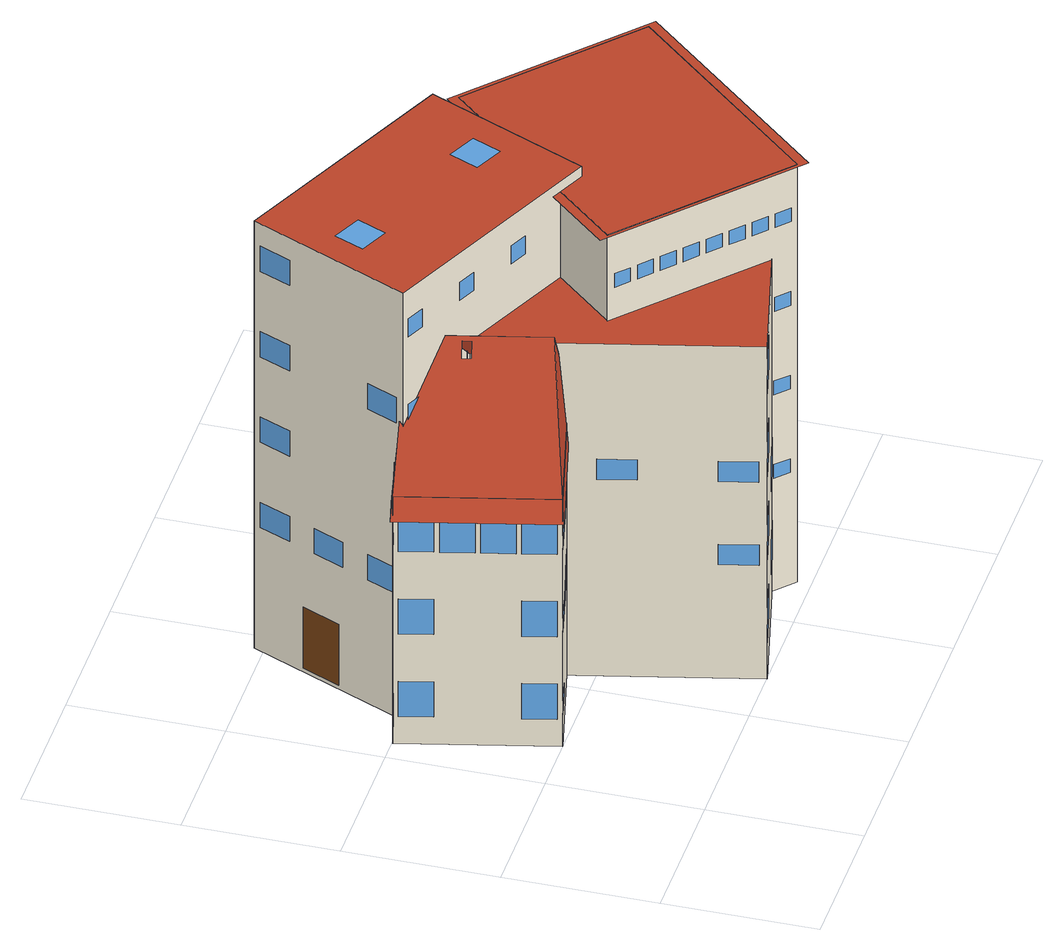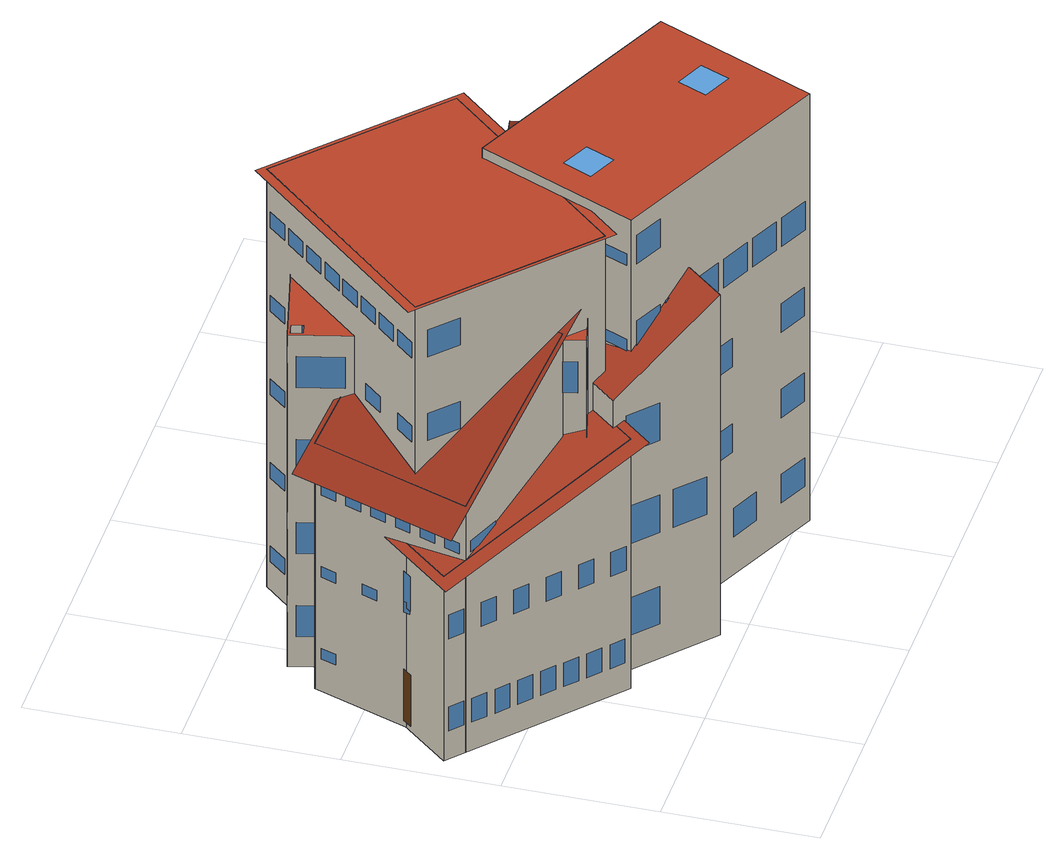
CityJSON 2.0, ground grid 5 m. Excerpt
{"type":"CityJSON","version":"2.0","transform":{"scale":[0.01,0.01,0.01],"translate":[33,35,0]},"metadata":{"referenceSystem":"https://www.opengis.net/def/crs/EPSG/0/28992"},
"CityObjects":{
"building1":{"type":"Building","attributes":{"roofType":"Hipped"},"geometry":[{"type":"MultiSurface","lod":"3","boundaries":[[[0,1,2,3]],[[4,5,6,7],[8,9,10,11]],[[5,4,12,13]],[[4,7,12]],[[5,13,6]],[[0,3,12,7],[14,15,16,17],[18,19,20,21],[22,23,24,25],[26,27,28,29],[30,31,32,33],[34,35,36,37],[38,39,40,41],[42,43,44,45],[46,47,48,49],[50,51,52,53]],[[14,17,16,15]],[[18,21,20,19]],[[22,25,24,23]],[[26,29,28,27]],[[30,33,32,31]],[[34,37,36,35]],[[38,41,40,39]],[[42,45,44,43]],[[46,49,48,47]],[[50,53,52,51]],[[3,2,13,12],[54,55,56,57],[58,59,60,61],[62,63,64,65],[66,67,68,69],[70,71,72,73],[74,75,76,77],[78,79,80,81],[82,83,84,85],[86,87,88,89],[90,91,92,93]],[[54,57,56,55]],[[58,61,60,59]],[[62,65,64,63]],[[66,69,68,67]],[[70,73,72,71]],[[74,77,76,75]],[[78,81,80,79]],[[82,85,84,83]],[[86,89,88,87]],[[90,93,92,91]],[[2,1,6,13],[94,95,96,97],[98,99,100,101],[102,103,104,105],[106,107,108,109],[110,111,112,113]],[[94,97,96,95]],[[98,101,100,99]],[[102,105,104,103]],[[106,109,108,107]],[[110,113,112,111]],[[1,0,7,6],[114,115,116,117],[118,119,120,121],[122,123,124,125],[126,127,128,129],[130,131,132,133],[134,135,136,137],[138,139,140,141],[142,143,144,145]],[[114,117,116,115]],[[118,121,120,119]],[[122,125,124,123]],[[126,129,128,127]],[[130,133,132,131]],[[134,137,136,135]],[[138,141,140,139]],[[142,145,144,143]],[[146,147,12,7]],[[147,148,13,12]],[[149,6,13,148]],[[146,7,6,149]]],"semantics":{"surfaces":[{"type":"GroundSurface"},{"type":"RoofSurface"},{"type":"WallSurface"},{"type":"Window"},{"type":"Door"}],"values":[0,1,1,1,1,2,3,3,3,3,3,3,3,3,3,3,2,3,3,3,3,3,3,3,3,3,3,2,4,3,3,3,3,2,3,3,3,3,3,3,3,3,1,1,1,1]}}]},
"building2":{"type":"Building","attributes":{"roofType":"Flat"},"geometry":[{"type":"MultiSurface","lod":"3","boundaries":[[[150,151,152,153]],[[154,155,156,157],[158,159,160,161],[162,163,164,165]],[[158,161,160,159]],[[162,165,164,163]],[[150,153,155,154],[166,167,168,169],[170,171,172,173],[174,175,176,177],[178,179,180,181],[182,183,184,185],[186,187,188,189],[190,191,192,193],[194,195,196,197],[198,199,200,201],[202,203,204,205],[206,207,208,209],[210,211,212,213],[214,215,216,217],[218,219,220,221],[222,223,224,225],[226,227,228,229],[230,231,232,233],[234,235,236,237],[238,239,240,241],[242,243,244,245],[246,247,248,249],[250,251,252,253],[254,255,256,257],[258,259,260,261],[262,263,264,265],[266,267,268,269],[270,271,272,273],[274,275,276,277]],[[166,169,168,167]],[[170,173,172,171]],[[174,177,176,175]],[[178,181,180,179]],[[182,185,184,183]],[[186,189,188,187]],[[190,193,192,191]],[[194,197,196,195]],[[198,201,200,199]],[[202,205,204,203]],[[206,209,208,207]],[[210,213,212,211]],[[214,217,216,215]],[[218,221,220,219]],[[222,225,224,223]],[[226,229,228,227]],[[230,233,232,231]],[[234,237,236,235]],[[238,241,240,239]],[[242,245,244,243]],[[246,249,248,247]],[[250,253,252,251]],[[254,257,256,255]],[[258,261,260,259]],[[262,265,264,263]],[[266,269,268,267]],[[270,273,272,271]],[[274,277,276,275]],[[153,152,156,155],[278,279,280,281],[282,283,284,285],[286,287,288,289],[290,291,292,293],[294,295,296,297],[298,299,300,301],[302,303,304,305],[306,307,308,309],[310,311,312,313],[314,315,316,317],[318,319,320,321],[322,323,324,325],[326,327,328,329]],[[278,281,280,279]],[[282,285,284,283]],[[286,289,288,287]],[[290,293,292,291]],[[294,297,296,295]],[[298,301,300,299]],[[302,305,304,303]],[[306,309,308,307]],[[310,313,312,311]],[[314,317,316,315]],[[318,321,320,319]],[[322,325,324,323]],[[326,329,328,327]],[[152,151,157,156],[330,331,332,333],[334,335,336,337],[338,339,340,341],[342,343,344,345],[346,347,348,349],[350,351,352,353],[354,355,356,357],[358,359,360,361],[362,363,364,365],[366,367,368,369],[370,371,372,373],[374,375,376,377],[378,379,380,381],[382,383,384,385],[386,387,388,389],[390,391,392,393],[394,395,396,397]],[[330,333,332,331]],[[334,337,336,335]],[[338,341,340,339]],[[342,345,344,343]],[[346,349,348,347]],[[350,353,352,351]],[[354,357,356,355]],[[358,361,360,359]],[[362,365,364,363]],[[366,369,368,367]],[[370,373,372,371]],[[374,377,376,375]],[[378,381,380,379]],[[382,385,384,383]],[[386,389,388,387]],[[390,393,392,391]],[[394,397,396,395]],[[151,150,154,157],[398,399,400,401],[402,403,404,405],[406,407,408,409],[410,411,412,413],[414,415,416,417],[418,419,420,421],[422,423,424,425],[426,427,428,429]],[[398,401,400,399]],[[402,405,404,403]],[[406,409,408,407]],[[410,413,412,411]],[[414,417,416,415]],[[418,421,420,419]],[[422,425,424,423]],[[426,429,428,427]]],"semantics":{"surfaces":[{"type":"GroundSurface"},{"type":"RoofSurface"},{"type":"Window"},{"type":"WallSurface"},{"type":"Door"}],"values":[0,1,2,2,3,2,2,2,2,2,2,2,2,2,2,2,2,2,2,2,2,2,2,2,2,2,2,2,2,2,2,2,2,3,2,2,2,2,2,2,2,2,2,2,2,2,2,3,2,2,2,2,2,2,2,2,2,2,2,2,2,2,2,2,2,3,4,2,2,2,2,2,2,2]}}]},
"building3":{"type":"Building","attributes":{"roofType":"Flat"},"geometry":[{"type":"MultiSurface","lod":"3","boundaries":[[[430,431,432,433]],[[434,435,436,437],[438,439,440,441]],[[430,433,435,434],[442,443,444,445],[446,447,448,449],[450,451,452,453],[454,455,456,457],[458,459,460,461],[462,463,464,465],[466,467,468,469],[470,471,472,473],[474,475,476,477]],[[442,445,444,443]],[[446,449,448,447]],[[450,453,452,451]],[[454,457,456,455]],[[458,461,460,459]],[[462,465,464,463]],[[466,469,468,467]],[[470,473,472,471]],[[474,477,476,475]],[[433,432,436,435],[478,479,480,481],[482,483,484,485],[486,487,488,489],[490,491,492,493],[494,495,496,497],[498,499,500,501],[502,503,504,505],[506,507,508,509],[510,511,512,513],[514,515,516,517]],[[478,481,480,479]],[[482,485,484,483]],[[486,489,488,487]],[[490,493,492,491]],[[494,497,496,495]],[[498,501,500,499]],[[502,505,504,503]],[[506,509,508,507]],[[510,513,512,511]],[[514,517,516,515]],[[432,431,437,436],[518,519,520,521],[522,523,524,525],[526,527,528,529],[530,531,532,533],[534,535,536,537],[538,539,540,541],[542,543,544,545],[546,547,548,549],[550,551,552,553],[554,555,556,557],[558,559,560,561],[562,563,564,565],[566,567,568,569],[570,571,572,573],[574,575,576,577],[578,579,580,581],[582,583,584,585],[586,587,588,589]],[[518,521,520,519]],[[522,525,524,523]],[[526,529,528,527]],[[530,533,532,531]],[[534,537,536,535]],[[538,541,540,539]],[[542,545,544,543]],[[546,549,548,547]],[[550,553,552,551]],[[554,557,556,555]],[[558,561,560,559]],[[562,565,564,563]],[[566,569,568,567]],[[570,573,572,571]],[[574,577,576,575]],[[578,581,580,579]],[[582,585,584,583]],[[586,589,588,587]],[[431,430,434,437],[590,591,592,593],[594,595,596,597],[598,599,600,601],[602,603,604,605],[606,607,608,609],[610,611,612,613],[614,615,616,617]],[[590,593,592,591]],[[594,597,596,595]],[[598,601,600,599]],[[602,605,604,603]],[[606,609,608,607]],[[610,613,612,611]],[[614,617,616,615]]],"semantics":{"surfaces":[{"type":"GroundSurface"},{"type":"RoofSurface"},{"type":"WallSurface"},{"type":"Window"},{"type":"Door"}],"values":[0,1,2,3,3,3,3,3,3,3,3,3,2,3,3,3,3,3,3,3,3,3,3,2,3,3,3,3,3,3,3,3,3,3,3,3,3,3,3,3,3,3,2,4,3,3,3,3,3,3]}}]},
"building4":{"type":"Building","attributes":{"roofType":"Shed"},"geometry":[{"type":"MultiSurface","lod":"3","boundaries":[[[618,619,620,621]],[[622,623,624,625],[626,627,628,629]],[[626,629,628,627]],[[623,618,621,624],[630,631,632,633],[634,635,636,637],[638,639,640,641],[642,643,644,645],[646,647,648,649],[650,651,652,653],[654,655,656,657]],[[630,633,632,631]],[[634,637,636,635]],[[638,641,640,639]],[[642,645,644,643]],[[646,649,648,647]],[[650,653,652,651]],[[654,657,656,655]],[[624,621,620,625],[658,659,660,661],[662,663,664,665],[666,667,668,669],[670,671,672,673],[674,675,676,677],[678,679,680,681]],[[658,661,660,659]],[[662,665,664,663]],[[666,669,668,667]],[[670,673,672,671]],[[674,677,676,675]],[[678,681,680,679]],[[625,620,619,622],[682,683,684,685],[686,687,688,689],[690,691,692,693],[694,695,696,697]],[[682,685,684,683]],[[686,689,688,687]],[[690,693,692,691]],[[694,697,696,695]],[[622,619,618,623],[698,699,700,701],[702,703,704,705],[706,707,708,709],[710,711,712,713],[714,715,716,717],[718,719,720,721],[722,723,724,725],[726,727,728,729],[730,731,732,733],[734,735,736,737],[738,739,740,741]],[[698,701,700,699]],[[702,705,704,703]],[[706,709,708,707]],[[710,713,712,711]],[[714,717,716,715]],[[718,721,720,719]],[[722,725,724,723]],[[726,729,728,727]],[[730,733,732,731]],[[734,737,736,735]],[[738,741,740,739]]],"semantics":{"surfaces":[{"type":"GroundSurface"},{"type":"RoofSurface"},{"type":"Window"},{"type":"WallSurface"},{"type":"Door"}],"values":[0,1,2,3,2,2,2,2,2,2,2,3,4,2,2,2,2,2,3,2,2,2,2,3,2,2,2,2,2,2,2,2,2,2,2]}}]},
"building5":{"type":"Building","attributes":{"roofType":"Flat"},"geometry":[{"type":"MultiSurface","lod":"3","boundaries":[[[742,743,744,745]],[[746,747,748,749]],[[742,745,747,746],[750,751,752,753],[754,755,756,757],[758,759,760,761],[762,763,764,765],[766,767,768,769],[770,771,772,773],[774,775,776,777],[778,779,780,781],[782,783,784,785],[786,787,788,789],[790,791,792,793],[794,795,796,797],[798,799,800,801],[802,803,804,805],[806,807,808,809],[810,811,812,813],[814,815,816,817],[818,819,820,821],[822,823,824,825],[826,827,828,829],[830,831,832,833],[834,835,836,837]],[[750,753,752,751]],[[754,757,756,755]],[[758,761,760,759]],[[762,765,764,763]],[[766,769,768,767]],[[770,773,772,771]],[[774,777,776,775]],[[778,781,780,779]],[[782,785,784,783]],[[786,789,788,787]],[[790,793,792,791]],[[794,797,796,795]],[[798,801,800,799]],[[802,805,804,803]],[[806,809,808,807]],[[810,813,812,811]],[[814,817,816,815]],[[818,821,820,819]],[[822,825,824,823]],[[826,829,828,827]],[[830,833,832,831]],[[834,837,836,835]],[[745,744,748,747],[838,839,840,841],[842,843,844,845],[846,847,848,849],[850,851,852,853],[854,855,856,857],[858,859,860,861],[862,863,864,865],[866,867,868,869],[870,871,872,873],[874,875,876,877],[878,879,880,881],[882,883,884,885],[886,887,888,889],[890,891,892,893],[894,895,896,897],[898,899,900,901],[902,903,904,905],[906,907,908,909],[910,911,912,913],[914,915,916,917],[918,919,920,921],[922,923,924,925],[926,927,928,929],[930,931,932,933],[934,935,936,937],[938,939,940,941]],[[838,841,840,839]],[[842,845,844,843]],[[846,849,848,847]],[[850,853,852,851]],[[854,857,856,855]],[[858,861,860,859]],[[862,865,864,863]],[[866,869,868,867]],[[870,873,872,871]],[[874,877,876,875]],[[878,881,880,879]],[[882,885,884,883]],[[886,889,888,887]],[[890,893,892,891]],[[894,897,896,895]],[[898,901,900,899]],[[902,905,904,903]],[[906,909,908,907]],[[910,913,912,911]],[[914,917,916,915]],[[918,921,920,919]],[[922,925,924,923]],[[926,929,928,927]],[[930,933,932,931]],[[934,937,936,935]],[[938,941,940,939]],[[744,743,749,748],[942,943,944,945],[946,947,948,949],[950,951,952,953],[954,955,956,957],[958,959,960,961],[962,963,964,965],[966,967,968,969]],[[942,945,944,943]],[[946,949,948,947]],[[950,953,952,951]],[[954,957,956,955]],[[958,961,960,959]],[[962,965,964,963]],[[966,969,968,967]],[[743,742,746,749],[970,971,972,973],[974,975,976,977],[978,979,980,981],[982,983,984,985],[986,987,988,989],[990,991,992,993],[994,995,996,997],[998,999,1000,1001],[1002,1003,1004,1005],[1006,1007,1008,1009],[1010,1011,1012,1013],[1014,1015,1016,1017],[1018,1019,1020,1021],[1022,1023,1024,1025],[1026,1027,1028,1029],[1030,1031,1032,1033],[1034,1035,1036,1037],[1038,1039,1040,1041],[1042,1043,1044,1045],[1046,1047,1048,1049],[1050,1051,1052,1053],[1054,1055,1056,1057]],[[970,973,972,971]],[[974,977,976,975]],[[978,981,980,979]],[[982,985,984,983]],[[986,989,988,987]],[[990,993,992,991]],[[994,997,996,995]],[[998,1001,1000,999]],[[1002,1005,1004,1003]],[[1006,1009,1008,1007]],[[1010,1013,1012,1011]],[[1014,1017,1016,1015]],[[1018,1021,1020,1019]],[[1022,1025,1024,1023]],[[1026,1029,1028,1027]],[[1030,1033,1032,1031]],[[1034,1037,1036,1035]],[[1038,1041,1040,1039]],[[1042,1045,1044,1043]],[[1046,1049,1048,1047]],[[1050,1053,1052,1051]],[[1054,1057,1056,1055]],[[1058,1059,1060,1061],[746,749,748,747]]],"semantics":{"surfaces":[{"type":"GroundSurface"},{"type":"RoofSurface"},{"type":"WallSurface"},{"type":"Door"},{"type":"Window"}],"values":[0,1,2,3,4,4,4,4,4,4,4,4,4,4,4,4,4,4,4,4,4,4,4,4,4,2,4,4,4,4,4,4,4,4,4,4,4,4,4,4,4,4,4,4,4,4,4,4,4,4,4,4,2,4,4,4,4,4,4,4,2,4,4,4,4,4,4,4,4,4,4,4,4,4,4,4,4,4,4,4,4,4,4,1]}}]},
"building6":{"type":"Building","attributes":{"roofType":"Shed"},"geometry":[{"type":"MultiSurface","lod":"3","boundaries":[[[1062,1063,1064,1065]],[[1066,1067,1068,1069]],[[1067,1062,1065,1068],[1070,1071,1072,1073],[1074,1075,1076,1077],[1078,1079,1080,1081],[1082,1083,1084,1085],[1086,1087,1088,1089],[1090,1091,1092,1093],[1094,1095,1096,1097]],[[1070,1073,1072,1071]],[[1074,1077,1076,1075]],[[1078,1081,1080,1079]],[[1082,1085,1084,1083]],[[1086,1089,1088,1087]],[[1090,1093,1092,1091]],[[1094,1097,1096,1095]],[[1068,1065,1064,1069],[1098,1099,1100,1101],[1102,1103,1104,1105],[1106,1107,1108,1109],[1110,1111,1112,1113],[1114,1115,1116,1117],[1118,1119,1120,1121],[1122,1123,1124,1125],[1126,1127,1128,1129],[1130,1131,1132,1133],[1134,1135,1136,1137],[1138,1139,1140,1141],[1142,1143,1144,1145]],[[1098,1101,1100,1099]],[[1102,1105,1104,1103]],[[1106,1109,1108,1107]],[[1110,1113,1112,1111]],[[1114,1117,1116,1115]],[[1118,1121,1120,1119]],[[1122,1125,1124,1123]],[[1126,1129,1128,1127]],[[1130,1133,1132,1131]],[[1134,1137,1136,1135]],[[1138,1141,1140,1139]],[[1142,1145,1144,1143]],[[1069,1064,1063,1066],[1146,1147,1148,1149],[1150,1151,1152,1153],[1154,1155,1156,1157],[1158,1159,1160,1161],[1162,1163,1164,1165],[1166,1167,1168,1169]],[[1146,1149,1148,1147]],[[1150,1153,1152,1151]],[[1154,1157,1156,1155]],[[1158,1161,1160,1159]],[[1162,1165,1164,1163]],[[1166,1169,1168,1167]],[[1066,1063,1062,1067],[1170,1171,1172,1173],[1174,1175,1176,1177],[1178,1179,1180,1181],[1182,1183,1184,1185],[1186,1187,1188,1189],[1190,1191,1192,1193],[1194,1195,1196,1197]],[[1170,1173,1172,1171]],[[1174,1177,1176,1175]],[[1178,1181,1180,1179]],[[1182,1185,1184,1183]],[[1186,1189,1188,1187]],[[1190,1193,1192,1191]],[[1194,1197,1196,1195]],[[1198,1199,1200,1201],[1067,1066,1069,1068]]],"semantics":{"surfaces":[{"type":"GroundSurface"},{"type":"RoofSurface"},{"type":"WallSurface"},{"type":"Window"},{"type":"Door"}],"values":[0,1,2,3,3,3,3,3,3,3,2,3,3,3,3,3,3,3,3,3,3,3,3,2,3,3,3,3,3,3,2,4,3,3,3,3,3,3,1]}}]},
"building7":{"type":"Building","attributes":{"roofType":"Shed"},"geometry":[{"type":"MultiSurface","lod":"3","boundaries":[[[1202,1203,1204,1205]],[[1206,1207,1208,1209]],[[1207,1202,1205,1208],[1210,1211,1212,1213],[1214,1215,1216,1217],[1218,1219,1220,1221],[1222,1223,1224,1225],[1226,1227,1228,1229],[1230,1231,1232,1233],[1234,1235,1236,1237],[1238,1239,1240,1241],[1242,1243,1244,1245],[1246,1247,1248,1249],[1250,1251,1252,1253]],[[1210,1213,1212,1211]],[[1214,1217,1216,1215]],[[1218,1221,1220,1219]],[[1222,1225,1224,1223]],[[1226,1229,1228,1227]],[[1230,1233,1232,1231]],[[1234,1237,1236,1235]],[[1238,1241,1240,1239]],[[1242,1245,1244,1243]],[[1246,1249,1248,1247]],[[1250,1253,1252,1251]],[[1208,1205,1204,1209],[1254,1255,1256,1257],[1258,1259,1260,1261]],[[1254,1257,1256,1255]],[[1258,1261,1260,1259]],[[1209,1204,1203,1206],[1262,1263,1264,1265],[1266,1267,1268,1269],[1270,1271,1272,1273],[1274,1275,1276,1277],[1278,1279,1280,1281],[1282,1283,1284,1285],[1286,1287,1288,1289],[1290,1291,1292,1293],[1294,1295,1296,1297],[1298,1299,1300,1301],[1302,1303,1304,1305],[1306,1307,1308,1309],[1310,1311,1312,1313],[1314,1315,1316,1317]],[[1262,1265,1264,1263]],[[1266,1269,1268,1267]],[[1270,1273,1272,1271]],[[1274,1277,1276,1275]],[[1278,1281,1280,1279]],[[1282,1285,1284,1283]],[[1286,1289,1288,1287]],[[1290,1293,1292,1291]],[[1294,1297,1296,1295]],[[1298,1301,1300,1299]],[[1302,1305,1304,1303]],[[1306,1309,1308,1307]],[[1310,1313,1312,1311]],[[1314,1317,1316,1315]],[[1206,1203,1202,1207],[1318,1319,1320,1321],[1322,1323,1324,1325],[1326,1327,1328,1329],[1330,1331,1332,1333],[1334,1335,1336,1337],[1338,1339,1340,1341]],[[1318,1321,1320,1319]],[[1322,1325,1324,1323]],[[1326,1329,1328,1327]],[[1330,1333,1332,1331]],[[1334,1337,1336,1335]],[[1338,1341,1340,1339]],[[1342,1343,1344,1345],[1207,1206,1209,1208]]],"semantics":{"surfaces":[{"type":"GroundSurface"},{"type":"RoofSurface"},{"type":"WallSurface"},{"type":"Window"},{"type":"Door"}],"values":[0,1,2,3,3,3,3,3,3,3,3,3,3,3,2,4,3,2,3,3,3,3,3,3,3,3,3,3,3,3,3,3,2,3,3,3,3,3,3,1]}}]}
},
"vertices":[
[200,500,0],[77,998,0],[614,1131,0],[737,632,0],[460,600,1323],[354,1030,1323],[77,998,921],[200,500,921],[385,867,1309],[391,839,1309],[363,832,1267],[356,860,1267],[737,632,921],[614,1131,921],[222,506,101],[222,506,140],[329,532,140],[329,532,101],[608,600,101],[608,600,140],[715,627,140],[715,627,101],[222,506,408],[222,506,447],[329,532,447],[329,532,408],[351,537,408],[351,537,447],[457,563,447],[457,563,408],[479,569,408],[479,569,447],[586,595,447],[586,595,408],[607,600,408],[607,600,447],[714,627,447],[714,627,408],[222,506,715],[222,506,754],[329,532,754],[329,532,715],[351,537,715],[351,537,754],[457,563,754],[457,563,715],[479,569,715],[479,569,754],[586,595,754],[586,595,715],[607,600,715],[607,600,754],[714,627,754],[714,627,715],[730,659,101],[730,659,227],[708,751,227],[708,751,101],[687,835,101],[687,835,227],[664,928,227],[664,928,101],[643,1012,101],[643,1012,227],[621,1104,227],[621,1104,101],[730,659,408],[730,659,534],[708,751,534],[708,751,408],[687,835,408],[687,835,534],[664,928,534],[664,928,408],[643,1012,408],[643,1012,534],[621,1104,534],[621,1104,408],[730,659,715],[730,659,841],[708,751,841],[708,751,715],[702,776,715],[702,776,841],[679,868,841],[679,868,715],[673,894,715],[673,894,841],[650,986,841],[650,986,715],[644,1011,715],[644,1011,841],[621,1103,841],[621,1103,715],[270,1046,24],[270,1046,243],[127,1010,243],[127,1010,24],[580,1122,408],[580,1122,510],[447,1089,510],[447,1089,408],[580,1122,715],[580,1122,817],[447,1089,817],[447,1089,715],[412,1081,715],[412,1081,817],[279,1048,817],[279,1048,715],[244,1039,715],[244,1039,817],[111,1006,817],[111,1006,715],[81,982,101],[81,982,232],[107,878,232],[107,878,101],[170,620,101],[170,620,232],[196,517,232],[196,517,101],[81,982,408],[81,982,539],[107,878,539],[107,878,408],[170,620,408],[170,620,539],[196,517,539],[196,517,408],[81,982,715],[81,982,846],[107,878,846],[107,878,715],[111,861,715],[111,861,846],[137,757,846],[137,757,715],[141,741,715],[141,741,846],[166,637,846],[166,637,715],[170,620,715],[170,620,846],[196,517,846],[196,517,715],[159,484,857],[781,638,857],[656,1146,857],[33,993,857],
[200,1000,0],[438,1533,0],[1210,1189,0],[972,656,0],[200,1000,1590],[972,656,1590],[1210,1189,1590],[438,1533,1590],[882,958,1590],[925,1054,1590],[1024,1010,1590],[980,914,1590],[386,1179,1590],[429,1276,1590],[528,1232,1590],[485,1135,1590],[223,990,142],[223,990,209],[283,963,209],[283,963,142],[318,947,142],[318,947,209],[378,921,209],[378,921,142],[413,905,142],[413,905,209],[473,878,209],[473,878,142],[508,863,142],[508,863,209],[568,836,209],[568,836,142],[603,820,142],[603,820,209],[663,794,209],[663,794,142],[698,778,142],[698,778,209],[758,751,209],[758,751,142],[793,736,142],[793,736,209],[853,709,209],[853,709,142],[888,693,142],[888,693,209],[948,666,209],[948,666,142],[223,990,460],[223,990,527],[283,963,527],[283,963,460],[555,842,460],[555,842,527],[616,815,527],[616,815,460],[888,693,460],[888,693,527],[948,666,527],[948,666,460],[223,990,778],[223,990,845],[283,963,845],[283,963,778],[306,953,778],[306,953,845],[366,926,845],[366,926,778],[389,916,778],[389,916,845],[449,889,845],[449,889,778],[472,879,778],[472,879,845],[532,852,845],[532,852,778],[555,842,778],[555,842,845],[616,815,845],[616,815,778],[638,805,778],[638,805,845],[699,778,845],[699,778,778],[722,767,778],[722,767,845],[782,741,845],[782,741,778],[805,730,778],[805,730,845],[865,703,845],[865,703,778],[888,693,778],[888,693,845],[948,666,845],[948,666,778],[223,990,1096],[223,990,1163],[283,963,1163],[283,963,1096],[445,891,1096],[445,891,1163],[505,864,1163],[505,864,1096],[667,792,1096],[667,792,1163],[727,765,1163],[727,765,1096],[889,693,1096],[889,693,1163],[949,666,1163],[949,666,1096],[223,990,1414],[223,990,1481],[283,963,1481],[283,963,1414],[445,891,1414],[445,891,1481],[505,864,1481],[505,864,1414],[667,792,1414],[667,792,1481],[727,765,1481],[727,765,1414],[889,693,1414],[889,693,1481],[949,666,1481],[949,666,1414],[979,672,142],[979,672,185],[1029,784,185],[1029,784,142],[1152,1060,142],[1152,1060,185],[1202,1173,185],[1202,1173,142],[979,672,460],[979,672,503],[1029,784,503],[1029,784,460],[1066,867,460],[1066,867,503],[1116,979,503],[1116,979,460],[1153,1061,460],[1153,1061,503],[1203,1174,503],[1203,1174,460],[979,672,778],[979,672,821],[1029,784,821],[1029,784,778],[1037,802,778],[1037,802,821],[1087,914,821],[1087,914,778],[1095,932,778],[1095,932,821],[1145,1044,821],[1145,1044,778],[1153,1061,778],[1153,1061,821],[1203,1174,821],[1203,1174,778],[979,672,1096],[979,672,1139],[1029,784,1139],[1029,784,1096],[1152,1060,1096],[1152,1060,1139],[1202,1173,1139],[1202,1173,1096],[979,672,1414],[979,672,1457],[1029,784,1457],[1029,784,1414],[1152,1060,1414],[1152,1060,1457],[1202,1173,1457],[1202,1173,1414],[1186,1200,142],[1186,1200,248],[1085,1245,248],[1085,1245,142],[978,1293,142],[978,1293,248],[877,1337,248],[877,1337,142],[769,1386,142],[769,1386,248],[669,1430,248],[669,1430,142],[561,1478,142],[561,1478,248],[461,1523,248],[461,1523,142],[1186,1200,460],[1186,1200,566],[1085,1245,566],[1085,1245,460],[874,1339,460],[874,1339,566],[774,1383,566],[774,1383,460],[563,1478,460],[563,1478,566],[463,1522,566],[463,1522,460],[1186,1200,778],[1186,1200,884],[1085,1245,884],[1085,1245,778],[874,1339,778],[874,1339,884],[774,1383,884],[774,1383,778],[563,1478,778],[563,1478,884],[463,1522,884],[463,1522,778],[1186,1200,1096],[1186,1200,1202],[1085,1245,1202],[1085,1245,1096],[1061,1256,1096],[1061,1256,1202],[960,1300,1202],[960,1300,1096],[936,1311,1096],[936,1311,1202],[835,1356,1202],[835,1356,1096],[811,1367,1096],[811,1367,1202],[710,1412,1202],[710,1412,1096],[685,1423,1096],[685,1423,1202],[585,1468,1202],[585,1468,1096],[560,1479,1096],[560,1479,1202],[460,1524,1202],[460,1524,1096],[1186,1200,1414],[1186,1200,1520],[1085,1245,1520],[1085,1245,1414],[359,1357,14],[359,1357,241],[303,1230,241],[303,1230,14],[427,1510,460],[427,1510,554],[381,1406,554],[381,1406,460],[342,1318,460],[342,1318,554],[296,1215,554],[296,1215,460],[256,1126,460],[256,1126,554],[210,1023,554],[210,1023,460],[427,1510,778],[427,1510,872],[381,1406,872],[381,1406,778],[427,1510,1096],[427,1510,1190],[381,1406,1190],[381,1406,1096],[257,1127,1096],[257,1127,1190],[211,1024,1190],[211,1024,1096],[427,1510,1414],[427,1510,1508],[381,1406,1508],[381,1406,1414],
[700,0,0],[485,878,0],[1368,1094,0],[1583,216,0],[700,0,1236],[1583,216,1236],[1368,1094,1236],[485,878,1236],[1533,214,1236],[1524,252,1236],[1562,261,1236],[1571,223,1236],[728,7,113],[728,7,226],[871,42,226],[871,42,113],[1070,91,113],[1070,91,226],[1213,125,226],[1213,125,113],[1412,174,113],[1412,174,226],[1555,209,226],[1555,209,113],[728,7,422],[728,7,535],[871,42,535],[871,42,422],[1070,91,422],[1070,91,535],[1213,125,535],[1213,125,422],[1412,174,422],[1412,174,535],[1555,209,535],[1555,209,422],[728,7,731],[728,7,844],[871,42,844],[871,42,731],[728,7,1040],[728,7,1153],[871,42,1153],[871,42,1040],[1412,174,1040],[1412,174,1153],[1555,209,1153],[1555,209,1040],[1576,243,113],[1576,243,229],[1541,386,229],[1541,386,113],[1410,924,113],[1410,924,229],[1375,1067,229],[1375,1067,113],[1576,243,422],[1576,243,538],[1541,386,538],[1541,386,422],[1410,924,422],[1410,924,538],[1375,1067,538],[1375,1067,422],[1576,243,731],[1576,243,847],[1541,386,847],[1541,386,731],[1521,470,731],[1521,470,847],[1486,613,847],[1486,613,731],[1465,698,731],[1465,698,847],[1430,841,847],[1430,841,731],[1409,925,731],[1409,925,847],[1375,1068,847],[1375,1068,731],[1576,243,1040],[1576,243,1156],[1541,386,1156],[1541,386,1040],[1410,924,1040],[1410,924,1156],[1375,1067,1156],[1375,1067,1040],[1351,1090,113],[1351,1090,226],[1272,1071,226],[1272,1071,113],[581,902,113],[581,902,226],[503,882,226],[503,882,113],[1351,1090,422],[1351,1090,535],[1272,1071,535],[1272,1071,422],[1222,1059,422],[1222,1059,535],[1144,1039,535],[1144,1039,422],[1094,1027,422],[1094,1027,535],[1016,1008,535],[1016,1008,422],[966,996,422],[966,996,535],[887,976,535],[887,976,422],[838,964,422],[838,964,535],[759,945,535],[759,945,422],[709,933,422],[709,933,535],[631,914,535],[631,914,422],[581,902,422],[581,902,535],[503,882,535],[503,882,422],[1351,1090,731],[1351,1090,844],[1272,1071,844],[1272,1071,731],[966,996,731],[966,996,844],[887,976,844],[887,976,731],[581,902,731],[581,902,844],[503,882,844],[503,882,731],[1351,1090,1040],[1351,1090,1153],[1272,1071,1153],[1272,1071,1040],[1197,1052,1040],[1197,1052,1153],[1118,1033,1153],[1118,1033,1040],[1044,1015,1040],[1044,1015,1153],[965,995,1153],[965,995,1040],[890,977,1040],[890,977,1153],[812,958,1153],[812,958,1040],[737,940,1040],[737,940,1153],[658,920,1153],[658,920,1040],[583,902,1040],[583,902,1153],[505,883,1153],[505,883,1040],[507,788,13],[507,788,240],[538,662,240],[538,662,13],[491,855,422],[491,855,498],[520,735,498],[520,735,422],[665,143,422],[665,143,498],[694,23,498],[694,23,422],[491,855,731],[491,855,807],[520,735,807],[520,735,731],[578,499,731],[578,499,807],[607,380,807],[607,380,731],[665,144,731],[665,144,807],[694,24,807],[694,24,731],[491,855,1040],[491,855,1116],[520,735,1116],[520,735,1040],
[700,1000,0],[1077,1430,0],[1367,1176,0],[990,745,0],[1077,1430,1267],[700,1000,1267],[990,745,1026],[1367,1176,1026],[978,1067,1164],[1046,1145,1164],[1173,1034,1059],[1105,956,1059],[720,982,127],[720,982,180],[768,941,180],[768,941,127],[821,894,127],[821,894,180],[868,852,180],[868,852,127],[922,806,127],[922,806,180],[969,764,180],[969,764,127],[720,982,469],[720,982,522],[768,941,522],[768,941,469],[720,982,811],[720,982,864],[768,941,864],[768,941,811],[821,894,811],[821,894,864],[868,852,864],[868,852,811],[922,806,811],[922,806,864],[969,764,864],[969,764,811],[1082,850,23],[1082,850,226],[1175,956,226],[1175,956,23],[1013,771,469],[1013,771,587],[1079,846,587],[1079,846,469],[1102,873,469],[1102,873,587],[1168,948,587],[1168,948,469],[1191,974,469],[1191,974,587],[1257,1049,587],[1257,1049,469],[1280,1076,469],[1280,1076,587],[1346,1151,587],[1346,1151,469],[1013,771,811],[1013,771,929],[1079,846,929],[1079,846,811],[1331,1207,127],[1331,1207,267],[1240,1287,267],[1240,1287,127],[1331,1207,469],[1331,1207,609],[1240,1287,609],[1240,1287,469],[1204,1319,469],[1204,1319,609],[1113,1398,609],[1113,1398,469],[1331,1207,811],[1331,1207,951],[1240,1287,951],[1240,1287,811],[1064,1415,127],[1064,1415,241],[986,1326,241],[986,1326,127],[927,1259,127],[927,1259,241],[850,1171,241],[850,1171,127],[791,1104,127],[791,1104,241],[713,1015,241],[713,1015,127],[1064,1415,469],[1064,1415,583],[986,1326,583],[986,1326,469],[973,1311,469],[973,1311,583],[895,1223,583],[895,1223,469],[882,1208,469],[882,1208,583],[804,1119,583],[804,1119,469],[791,1104,469],[791,1104,583],[713,1015,583],[713,1015,469],[1064,1415,811],[1064,1415,925],[986,1326,925],[986,1326,811],[973,1311,811],[973,1311,925],[895,1223,925],[895,1223,811],[882,1208,811],[882,1208,925],[804,1119,925],[804,1119,811],[791,1104,811],[791,1104,925],[713,1015,925],[713,1015,811],
[700,500,0],[1261,1122,0],[1765,668,0],[1204,46,0],[700,500,1555],[1204,46,1555],[1765,668,1555],[1261,1122,1555],[843,371,25],[843,371,235],[954,271,235],[954,271,25],[719,483,418],[719,483,469],[761,445,469],[761,445,418],[803,407,418],[803,407,469],[846,369,469],[846,369,418],[888,331,418],[888,331,469],[930,292,469],[930,292,418],[973,254,418],[973,254,469],[1015,216,469],[1015,216,418],[1057,178,418],[1057,178,469],[1100,140,469],[1100,140,418],[1142,102,418],[1142,102,469],[1184,63,469],[1184,63,418],[719,483,729],[719,483,780],[761,445,780],[761,445,729],[860,356,729],[860,356,780],[902,318,780],[902,318,729],[1001,229,729],[1001,229,780],[1043,191,780],[1043,191,729],[1142,102,729],[1142,102,780],[1184,63,780],[1184,63,729],[719,483,1040],[719,483,1091],[761,445,1091],[761,445,1040],[931,292,1040],[931,292,1091],[973,254,1091],[973,254,1040],[1143,100,1040],[1143,100,1091],[1186,62,1091],[1186,62,1040],[719,483,1351],[719,483,1402],[761,445,1402],[761,445,1351],[780,428,1351],[780,428,1402],[822,390,1402],[822,390,1351],[840,373,1351],[840,373,1402],[883,335,1402],[883,335,1351],[901,319,1351],[901,319,1402],[944,280,1402],[944,280,1351],[962,264,1351],[962,264,1402],[1005,225,1402],[1005,225,1351],[1023,209,1351],[1023,209,1402],[1065,170,1402],[1065,170,1351],[1084,154,1351],[1084,154,1402],[1126,116,1402],[1126,116,1351],[1145,99,1351],[1145,99,1402],[1187,61,1402],[1187,61,1351],[1218,62,107],[1218,62,165],[1272,122,165],[1272,122,107],[1338,195,107],[1338,195,165],[1392,255,165],[1392,255,107],[1458,328,107],[1458,328,165],[1512,388,165],[1512,388,107],[1578,461,107],[1578,461,165],[1631,520,165],[1631,520,107],[1698,594,107],[1698,594,165],[1751,653,165],[1751,653,107],[1218,62,418],[1218,62,476],[1272,122,476],[1272,122,418],[1218,62,729],[1218,62,787],[1272,122,787],[1272,122,729],[1298,151,729],[1298,151,787],[1352,210,787],[1352,210,729],[1378,239,729],[1378,239,787],[1431,298,787],[1431,298,729],[1457,328,729],[1457,328,787],[1511,387,787],[1511,387,729],[1537,416,729],[1537,416,787],[1591,475,787],[1591,475,729],[1617,504,729],[1617,504,787],[1670,564,787],[1670,564,729],[1696,593,729],[1696,593,787],[1750,652,787],[1750,652,729],[1218,62,1040],[1218,62,1098],[1272,122,1098],[1272,122,1040],[1338,195,1040],[1338,195,1098],[1392,255,1098],[1392,255,1040],[1458,328,1040],[1458,328,1098],[1512,388,1098],[1512,388,1040],[1578,461,1040],[1578,461,1098],[1631,520,1098],[1631,520,1040],[1698,594,1040],[1698,594,1098],[1751,653,1098],[1751,653,1040],[1218,62,1351],[1218,62,1409],[1272,122,1409],[1272,122,1351],[1287,138,1351],[1287,138,1409],[1340,197,1409],[1340,197,1351],[1355,214,1351],[1355,214,1409],[1408,273,1409],[1408,273,1351],[1423,290,1351],[1423,290,1409],[1477,349,1409],[1477,349,1351],[1491,365,1351],[1491,365,1409],[1545,425,1409],[1545,425,1351],[1560,441,1351],[1560,441,1409],[1613,500,1409],[1613,500,1351],[1628,517,1351],[1628,517,1409],[1682,576,1409],[1682,576,1351],[1696,593,1351],[1696,593,1409],[1750,652,1409],[1750,652,1351],[1733,697,107],[1733,697,209],[1647,775,209],[1647,775,107],[1733,697,418],[1733,697,520],[1647,775,520],[1647,775,418],[1733,697,729],[1733,697,831],[1647,775,831],[1647,775,729],[1556,856,729],[1556,856,831],[1470,934,831],[1470,934,729],[1379,1016,729],[1379,1016,831],[1293,1094,831],[1293,1094,729],[1733,697,1040],[1733,697,1142],[1647,775,1142],[1647,775,1040],[1733,697,1351],[1733,697,1453],[1647,775,1453],[1647,775,1351],[1249,1109,107],[1249,1109,158],[1169,1021,158],[1169,1021,107],[1157,1007,107],[1157,1007,158],[1078,919,158],[1078,919,107],[1066,906,107],[1066,906,158],[986,817,158],[986,817,107],[974,804,107],[974,804,158],[894,715,158],[894,715,107],[882,702,107],[882,702,158],[802,614,158],[802,614,107],[790,600,107],[790,600,158],[711,512,158],[711,512,107],[1249,1109,418],[1249,1109,469],[1169,1021,469],[1169,1021,418],[1096,940,418],[1096,940,469],[1017,851,469],[1017,851,418],[944,770,418],[944,770,469],[864,682,469],[864,682,418],[791,601,418],[791,601,469],[711,513,469],[711,513,418],[1249,1109,729],[1249,1109,780],[1169,1021,780],[1169,1021,729],[1157,1007,729],[1157,1007,780],[1078,919,780],[1078,919,729],[1066,906,729],[1066,906,780],[986,817,780],[986,817,729],[974,804,729],[974,804,780],[894,715,780],[894,715,729],[882,702,729],[882,702,780],[802,614,780],[802,614,729],[790,600,729],[790,600,780],[711,512,780],[711,512,729],[1249,1109,1040],[1249,1109,1091],[1169,1021,1091],[1169,1021,1040],[1135,982,1040],[1135,982,1091],[1055,894,1091],[1055,894,1040],[1020,855,1040],[1020,855,1091],[940,767,1091],[940,767,1040],[906,728,1040],[906,728,1091],[826,640,1091],[826,640,1040],[791,601,1040],[791,601,1091],[711,513,1091],[711,513,1040],[1249,1109,1351],[1249,1109,1402],[1169,1021,1402],[1169,1021,1351],[668,513,1555],[1220,15,1555],[1797,655,1555],[1245,1153,1555],
[1200,500,0],[1393,1025,0],[1862,852,0],[1669,327,0],[1393,1025,1264],[1200,500,1264],[1669,327,915],[1862,852,915],[1231,489,120],[1231,489,239],[1345,446,239],[1345,446,120],[1377,435,120],[1377,435,239],[1492,392,239],[1492,392,120],[1524,381,120],[1524,381,239],[1638,338,239],[1638,338,120],[1231,489,425],[1231,489,544],[1345,446,544],[1345,446,425],[1231,489,730],[1231,489,849],[1345,446,849],[1345,446,730],[1377,435,730],[1377,435,849],[1492,392,849],[1492,392,730],[1524,381,730],[1524,381,849],[1638,338,849],[1638,338,730],[1677,349,120],[1677,349,159],[1696,399,159],[1696,399,120],[1836,779,120],[1836,779,159],[1855,830,159],[1855,830,120],[1677,349,425],[1677,349,464],[1696,399,464],[1696,399,425],[1730,492,425],[1730,492,464],[1749,543,464],[1749,543,425],[1783,636,425],[1783,636,464],[1802,686,464],[1802,686,425],[1836,779,425],[1836,779,464],[1855,830,464],[1855,830,425],[1677,349,730],[1677,349,769],[1696,399,769],[1696,399,730],[1709,435,730],[1709,435,769],[1728,486,769],[1728,486,730],[1741,521,730],[1741,521,769],[1759,572,769],[1759,572,730],[1773,608,730],[1773,608,769],[1791,658,769],[1791,658,730],[1804,694,730],[1804,694,769],[1823,745,769],[1823,745,730],[1836,780,730],[1836,780,769],[1855,831,769],[1855,831,730],[1836,861,120],[1836,861,160],[1715,906,160],[1715,906,120],[1689,916,120],[1689,916,160],[1568,960,160],[1568,960,120],[1542,970,120],[1542,970,160],[1421,1014,160],[1421,1014,120],[1836,861,425],[1836,861,465],[1715,906,465],[1715,906,425],[1541,970,425],[1541,970,465],[1420,1015,465],[1420,1015,425],[1836,861,730],[1836,861,770],[1715,906,770],[1715,906,730],[1287,736,15],[1287,736,219],[1240,608,219],[1240,608,15],[1384,1000,425],[1384,1000,548],[1357,925,548],[1357,925,425],[1311,800,425],[1311,800,548],[1283,725,548],[1283,725,425],[1237,600,425],[1237,600,548],[1209,525,548],[1209,525,425],[1384,1000,730],[1384,1000,853],[1357,925,853],[1357,925,730],[1311,800,730],[1311,800,853],[1283,725,853],[1283,725,730],[1237,600,730],[1237,600,853],[1209,525,853],[1209,525,730],[1105,518,1330],[1753,279,849],[1957,834,849],[1310,1072,1330],
[1200,1000,0],[1413,1244,0],[1922,800,0],[1708,556,0],[1413,1244,929],[1200,1000,929],[1708,556,686],[1922,800,686],[1215,987,103],[1215,987,249],[1282,928,249],[1282,928,103],[1297,915,103],[1297,915,249],[1364,856,249],[1364,856,103],[1379,843,103],[1379,843,249],[1446,785,249],[1446,785,103],[1461,772,103],[1461,772,249],[1528,713,249],[1528,713,103],[1543,700,103],[1543,700,249],[1610,641,249],[1610,641,103],[1625,628,103],[1625,628,249],[1693,570,249],[1693,570,103],[1215,987,446],[1215,987,592],[1282,928,592],[1282,928,446],[1318,897,446],[1318,897,592],[1384,839,592],[1384,839,446],[1420,808,446],[1420,808,592],[1487,749,592],[1487,749,446],[1522,718,446],[1522,718,592],[1589,660,592],[1589,660,446],[1625,629,446],[1625,629,592],[1692,570,592],[1692,570,446],[1730,581,17],[1730,581,208],[1802,664,208],[1802,664,17],[1735,587,446],[1735,587,574],[1802,663,574],[1802,663,446],[1907,812,103],[1907,812,192],[1866,848,192],[1866,848,103],[1845,867,103],[1845,867,192],[1804,902,192],[1804,902,103],[1782,922,103],[1782,922,192],[1741,957,192],[1741,957,103],[1720,976,103],[1720,976,192],[1679,1012,192],[1679,1012,103],[1657,1031,103],[1657,1031,192],[1616,1066,192],[1616,1066,103],[1595,1085,103],[1595,1085,192],[1554,1121,192],[1554,1121,103],[1532,1140,103],[1532,1140,192],[1491,1175,192],[1491,1175,103],[1470,1195,103],[1470,1195,192],[1429,1230,192],[1429,1230,103],[1907,812,446],[1907,812,535],[1866,848,535],[1866,848,446],[1819,889,446],[1819,889,535],[1778,925,535],[1778,925,446],[1731,966,446],[1731,966,535],[1690,1002,535],[1690,1002,446],[1643,1043,446],[1643,1043,535],[1602,1079,535],[1602,1079,446],[1555,1120,446],[1555,1120,535],[1514,1156,535],[1514,1156,446],[1467,1197,446],[1467,1197,535],[1426,1233,535],[1426,1233,446],[1394,1222,103],[1394,1222,177],[1348,1169,177],[1348,1169,103],[1330,1148,103],[1330,1148,177],[1284,1096,177],[1284,1096,103],[1265,1075,103],[1265,1075,177],[1219,1022,177],[1219,1022,103],[1394,1222,446],[1394,1222,520],[1348,1169,520],[1348,1169,446],[1330,1148,446],[1330,1148,520],[1284,1096,520],[1284,1096,446],[1265,1075,446],[1265,1075,520],[1219,1022,520],[1219,1022,446],[1140,975,939],[1692,493,676],[1982,824,676],[1430,1307,939]
]}
